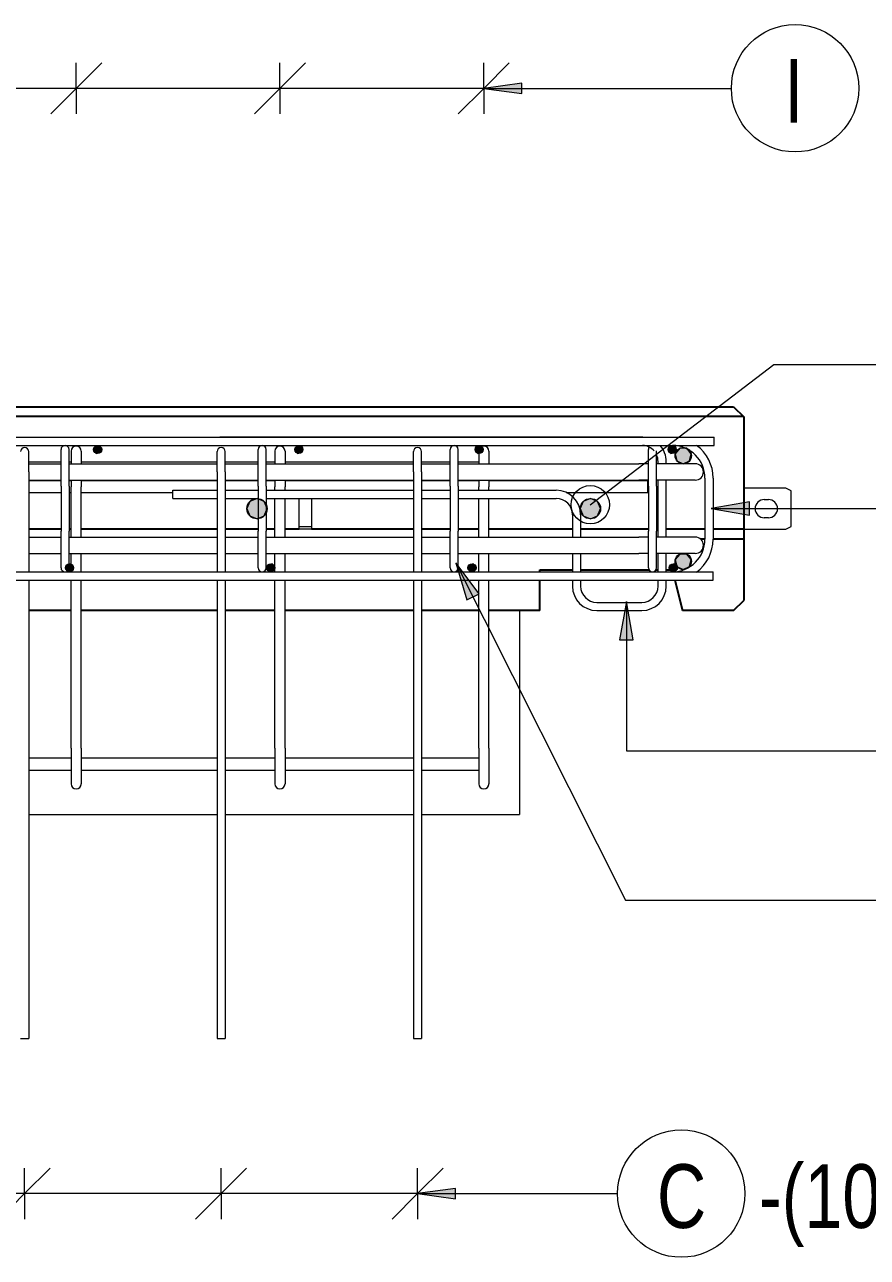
# Model space of a CAD drawing. Header units: millimetres. Extents: x 15382 to 36280, y -2060 to 13564.
# Drawn here: x 30357 to 31184, y 12279 to 13489 of the extents above; entities that cross this region are included whole.
import ezdxf

# ---------------------------------------------------------------- set-up
doc = ezdxf.new("R2010")
doc.units = ezdxf.units.MM
for name, color, linetype, lineweight in [('A-ANNO-DIMS', 211, 'Continuous', 9), ('A-ANNO-DIMS-25', 211, 'Continuous', 9), ('A-GENM', 13, 'Continuous', 18), ('A-WALL', 113, 'Continuous', 25), ('S-BEAM', 12, 'Continuous', 18), ('S-RBAR', 171, 'Continuous', 18), ('S-RBAR-IDEN', 171, 'Continuous', 9)]:
    doc.layers.add(name, color=color, linetype=linetype, lineweight=lineweight)
doc.styles.add('Arial_2', font='arial.ttf', dxfattribs={"height": 59.53125})
doc.styles.add('Nirmala UI Semilight', font='NirmalaS.ttf', dxfattribs={"width": 0.8, "height": 100})
doc.styles.add('Nirmala UI Semilight_1', font='NirmalaS.ttf', dxfattribs={"width": 0.8, "height": 62.5})
doc.dimstyles.new('Arrow_Filled_-_2_5_NI_UI_2', dxfattribs={"dimscale": 304.8, "dimtxt": 65.460247, "dimasz": 0.164042, "dimexe": 0.082021, "dimexo": 0.0625, "dimgap": 0.082021, "dimtad": 1, "dimdec": 0, "dimzin": 0, "dimdsep": 46, "dimtxsty": 'Nirmala UI Semilight', "dimblk1": 'OBLIQUE', "dimblk2": 'OBLIQUE', "dimsah": 1, "dimcen": 0.09, "dimazin": 0, "dimtfac": 1, "dimtdec": 4, "dimtix": 1, "dimtmove": 0, "dimatfit": 3, "dimfxl": 0.082021, "dimfxlon": 1, "dimtvp": 1, "dimtolj": 1, "dimtzin": 0, "dimarcsym": 2})
doc.dimstyles.new('Arrow_Filled_-_2_5_NI_UI_3', dxfattribs={"dimscale": 304.8, "dimtxt": 65.460247, "dimasz": 0.164042, "dimexe": 0.082021, "dimexo": 0.0625, "dimgap": 0.082021, "dimtad": 1, "dimdec": 0, "dimzin": 0, "dimdsep": 46, "dimtxsty": 'Arial_2', "dimblk1": 'OBLIQUE', "dimblk2": 'OBLIQUE', "dimsah": 1, "dimcen": 0.09, "dimazin": 0, "dimtfac": 1, "dimtdec": 4, "dimtix": 1, "dimtmove": 0, "dimatfit": 3, "dimfxl": 0.082021, "dimfxlon": 1, "dimtvp": 1, "dimtolj": 1, "dimtzin": 0, "dimarcsym": 2})

# ---------------------------------------------------------------- blocks, each defined once
blk = doc.blocks.new('M_Rectangular Corbel - M_Rectangular Corbel-1451328-Elevation Top 1')
at = {"layer": 'S-BEAM'}
for p, q in [((20244.6, 12913.8), (20244.6, 12713.8)), ((19763.1, 12713.8), (19947.8, 12713.8)), ((19955.8, 12713.8), (20140.6, 12713.8)), ((20148.6, 12713.8), (20244.6, 12713.8))]:
    blk.add_line(p, q, dxfattribs=at)
blk = doc.blocks.new('RR spread anchor face based - RR-SA-4_0-180-V8-Elevation Top 1')
at = {"layer": 'A-GENM'}
for p, q in [((20028.6, 12996.3), (20028.6, 13023.8)), ((20040.6, 13023.8), (20040.6, 12996.3)), ((20028.6, 12993.8), (20028.6, 12996.3)), ((20028.6, 12996.3), (20040.6, 12996.3)), ((20040.6, 12993.8), (20028.6, 12993.8)), ((20040.6, 12996.3), (20040.6, 12993.8))]:
    blk.add_line(p, q, dxfattribs=at)
blk = doc.blocks.new('RR spread anchor face based - RR-SA-3_0-200-1726827-Elevation Top 1')
at = {"layer": 'A-GENM'}
for p, q in [((20506.1, 13033.8), (20464.6, 13033.8)), ((20511.1, 13031.3), (20506.1, 13033.8)), ((20511.1, 12996.3), (20511.1, 13031.3)), ((20484.8, 13022.8), (20488.8, 13022.8)), ((20488.8, 13004.8), (20484.8, 13004.8)), ((20464.6, 12993.8), (20506.1, 12993.8)), ((20506.1, 12993.8), (20511.1, 12996.3))]:
    blk.add_line(p, q, dxfattribs=at)
for centre, start, end in [((20484.8, 13013.8), 90, 270), ((20488.8, 13013.8), 270, 90)]:
    blk.add_arc(centre, 9, start, end, dxfattribs=at)
blk = doc.blocks.new('DIMBLOCK148-Elevation Top 1')
at = {"layer": 'A-ANNO-DIMS-25'}
for p, q in [((30550.2, 12341.7), (30575.2, 12366.7)), ((30550.2, 12341.7), (30550.2, 12366.7)), ((30742.9, 12341.7), (30767.9, 12366.7)), ((30742.9, 12341.7), (30742.9, 12366.7)), ((30550.2, 12341.7), (30525.2, 12316.7)), ((30742.9, 12341.7), (30550.2, 12341.7)), ((30550.2, 12341.7), (30550.2, 12316.7)), ((30742.9, 12341.7), (30717.9, 12316.7)), ((30742.9, 12341.7), (30742.9, 12316.7))]:
    blk.add_line(p, q, dxfattribs=at)
blk = doc.blocks.new('_Oblique')
at = {"color": 0, "linetype": 'ByBlock', "lineweight": -2}
blk.add_line((-0.5, -0.5), (0.5, 0.5), dxfattribs=at)
blk = doc.blocks.new('DIMBLOCK149-Elevation Top 1')
at = {"layer": 'A-ANNO-DIMS-25'}
for p, q in [((30357.4, 12341.7), (30382.4, 12366.7)), ((30357.4, 12341.7), (30357.4, 12366.7)), ((30550.2, 12341.7), (30575.2, 12366.7)), ((30550.2, 12341.7), (30550.2, 12366.7)), ((30357.4, 12341.7), (30332.4, 12316.7)), ((30550.2, 12341.7), (30357.4, 12341.7)), ((30357.4, 12341.7), (30357.4, 12316.7)), ((30550.2, 12341.7), (30525.2, 12316.7)), ((30550.2, 12341.7), (30550.2, 12316.7))]:
    blk.add_line(p, q, dxfattribs=at)
blk = doc.blocks.new('DIMBLOCK150-Elevation Top 1')
at = {"layer": 'A-ANNO-DIMS-25'}
for p, q in [((30164.7, 12341.7), (30189.7, 12366.7)), ((30164.7, 12341.7), (30164.7, 12366.7)), ((30357.4, 12341.7), (30382.4, 12366.7)), ((30357.4, 12341.7), (30357.4, 12366.7)), ((30164.7, 12341.7), (30139.7, 12316.7)), ((30357.4, 12341.7), (30164.7, 12341.7)), ((30164.7, 12341.7), (30164.7, 12316.7)), ((30357.4, 12341.7), (30332.4, 12316.7)), ((30357.4, 12341.7), (30357.4, 12316.7))]:
    blk.add_line(p, q, dxfattribs=at)
blk = doc.blocks.new('DIMBLOCK157-Elevation Top 1')
at = {"layer": 'A-ANNO-DIMS-25'}
for p, q in [((29008.4, 12341.7), (29033.4, 12366.7)), ((29008.4, 12341.7), (29008.4, 12366.7)), ((29201.1, 12341.7), (29226.1, 12366.7)), ((29201.1, 12341.7), (29201.1, 12366.7)), ((29393.8, 12341.7), (29418.8, 12366.7)), ((29393.8, 12341.7), (29393.8, 12366.7)), ((29586.5, 12341.7), (29611.5, 12366.7)), ((29586.5, 12341.7), (29586.5, 12366.7)), ((29779.3, 12341.7), (29804.3, 12366.7)), ((29779.3, 12341.7), (29779.3, 12366.7)), ((29972, 12341.7), (29997, 12366.7)), ((29972, 12341.7), (29972, 12366.7)), ((30164.7, 12341.7), (30189.7, 12366.7)), ((30164.7, 12341.7), (30164.7, 12366.7)), ((30357.4, 12341.7), (30382.4, 12366.7)), ((30357.4, 12341.7), (30357.4, 12366.7)), ((30550.2, 12341.7), (30575.2, 12366.7)), ((30550.2, 12341.7), (30550.2, 12366.7)), ((30742.9, 12341.7), (30767.9, 12366.7)), ((30742.9, 12341.7), (30742.9, 12366.7)), ((29008.4, 12341.7), (28983.4, 12316.7)), ((30742.9, 12341.7), (29008.4, 12341.7)), ((29201.1, 12341.7), (29008.4, 12341.7)), ((29008.4, 12341.7), (29008.4, 12316.7)), ((29201.1, 12341.7), (29176.1, 12316.7)), ((29393.8, 12341.7), (29201.1, 12341.7)), ((29201.1, 12341.7), (29201.1, 12316.7)), ((29393.8, 12341.7), (29368.8, 12316.7)), ((29586.5, 12341.7), (29393.8, 12341.7)), ((29393.8, 12341.7), (29393.8, 12316.7)), ((29586.5, 12341.7), (29561.5, 12316.7)), ((29779.3, 12341.7), (29586.5, 12341.7)), ((29586.5, 12341.7), (29586.5, 12316.7)), ((29779.3, 12341.7), (29754.3, 12316.7)), ((29972, 12341.7), (29779.3, 12341.7)), ((29779.3, 12341.7), (29779.3, 12316.7)), ((29972, 12341.7), (29947, 12316.7)), ((30164.7, 12341.7), (29972, 12341.7)), ((29972, 12341.7), (29972, 12316.7)), ((30164.7, 12341.7), (30139.7, 12316.7)), ((30357.4, 12341.7), (30164.7, 12341.7)), ((30164.7, 12341.7), (30164.7, 12316.7)), ((30357.4, 12341.7), (30332.4, 12316.7)), ((30550.2, 12341.7), (30357.4, 12341.7)), ((30357.4, 12341.7), (30357.4, 12316.7)), ((30550.2, 12341.7), (30525.2, 12316.7)), ((30742.9, 12341.7), (30550.2, 12341.7)), ((30550.2, 12341.7), (30550.2, 12316.7)), ((30742.9, 12341.7), (30717.9, 12316.7)), ((30742.9, 12341.7), (30742.9, 12316.7))]:
    blk.add_line(p, q, dxfattribs=at)
blk = doc.blocks.new('_None')
blk = doc.blocks.new('DIMBLOCK158-Elevation Top 1')
at = {"layer": 'A-ANNO-DIMS-25'}
for p, q in [((30607.9, 13426.2), (30632.9, 13451.2)), ((30607.9, 13426.2), (30607.9, 13451.2)), ((30807.9, 13426.2), (30832.9, 13451.2)), ((30807.9, 13426.2), (30807.9, 13451.2)), ((30607.9, 13426.2), (30582.9, 13401.2)), ((30807.9, 13426.2), (30607.9, 13426.2)), ((30607.9, 13426.2), (30607.9, 13401.2)), ((30807.9, 13426.2), (30782.9, 13401.2)), ((30807.9, 13426.2), (30807.9, 13401.2))]:
    blk.add_line(p, q, dxfattribs=at)
blk = doc.blocks.new('DIMBLOCK159-Elevation Top 1')
at = {"layer": 'A-ANNO-DIMS-25'}
for p, q in [((30408, 13426.2), (30433, 13451.2)), ((30408, 13426.2), (30408, 13451.2)), ((30607.9, 13426.2), (30632.9, 13451.2)), ((30607.9, 13426.2), (30607.9, 13451.2)), ((30408, 13426.2), (30383, 13401.2)), ((30607.9, 13426.2), (30408, 13426.2)), ((30408, 13426.2), (30408, 13401.2)), ((30607.9, 13426.2), (30582.9, 13401.2)), ((30607.9, 13426.2), (30607.9, 13401.2))]:
    blk.add_line(p, q, dxfattribs=at)
blk = doc.blocks.new('DIMBLOCK160-Elevation Top 1')
at = {"layer": 'A-ANNO-DIMS-25'}
for p, q in [((30208, 13426.2), (30233, 13451.2)), ((30208, 13426.2), (30208, 13451.2)), ((30408, 13426.2), (30433, 13451.2)), ((30408, 13426.2), (30408, 13451.2)), ((30208, 13426.2), (30183, 13401.2)), ((30408, 13426.2), (30208, 13426.2)), ((30208, 13426.2), (30208, 13401.2)), ((30408, 13426.2), (30383, 13401.2)), ((30408, 13426.2), (30408, 13401.2))]:
    blk.add_line(p, q, dxfattribs=at)
blk = doc.blocks.new('DIMBLOCK167-Elevation Top 1')
at = {"layer": 'A-ANNO-DIMS-25'}
for p, q in [((29008.4, 13426.2), (29033.4, 13451.2)), ((29008.4, 13426.2), (29008.4, 13451.2)), ((29208.3, 13426.2), (29233.3, 13451.2)), ((29208.3, 13426.2), (29208.3, 13451.2)), ((29408.3, 13426.2), (29433.3, 13451.2)), ((29408.3, 13426.2), (29408.3, 13451.2)), ((29608.2, 13426.2), (29633.2, 13451.2)), ((29608.2, 13426.2), (29608.2, 13451.2)), ((29808.2, 13426.2), (29833.2, 13451.2)), ((29808.2, 13426.2), (29808.2, 13451.2)), ((30008.1, 13426.2), (30033.1, 13451.2)), ((30008.1, 13426.2), (30008.1, 13451.2)), ((30208, 13426.2), (30233, 13451.2)), ((30208, 13426.2), (30208, 13451.2)), ((30408, 13426.2), (30433, 13451.2)), ((30408, 13426.2), (30408, 13451.2)), ((30607.9, 13426.2), (30632.9, 13451.2)), ((30607.9, 13426.2), (30607.9, 13451.2)), ((30807.9, 13426.2), (30832.9, 13451.2)), ((30807.9, 13426.2), (30807.9, 13451.2)), ((29008.4, 13426.2), (28983.4, 13401.2)), ((30807.9, 13426.2), (29008.4, 13426.2)), ((29208.3, 13426.2), (29008.4, 13426.2)), ((29008.4, 13426.2), (29008.4, 13401.2)), ((29208.3, 13426.2), (29183.3, 13401.2)), ((29408.3, 13426.2), (29208.3, 13426.2)), ((29208.3, 13426.2), (29208.3, 13401.2)), ((29408.3, 13426.2), (29383.3, 13401.2)), ((29608.2, 13426.2), (29408.3, 13426.2)), ((29408.3, 13426.2), (29408.3, 13401.2)), ((29608.2, 13426.2), (29583.2, 13401.2)), ((29808.2, 13426.2), (29608.2, 13426.2)), ((29608.2, 13426.2), (29608.2, 13401.2)), ((29808.2, 13426.2), (29783.2, 13401.2)), ((30008.1, 13426.2), (29808.2, 13426.2)), ((29808.2, 13426.2), (29808.2, 13401.2)), ((30008.1, 13426.2), (29983.1, 13401.2)), ((30208, 13426.2), (30008.1, 13426.2)), ((30008.1, 13426.2), (30008.1, 13401.2)), ((30208, 13426.2), (30183, 13401.2)), ((30408, 13426.2), (30208, 13426.2)), ((30208, 13426.2), (30208, 13401.2)), ((30408, 13426.2), (30383, 13401.2)), ((30607.9, 13426.2), (30408, 13426.2)), ((30408, 13426.2), (30408, 13401.2)), ((30607.9, 13426.2), (30582.9, 13401.2)), ((30807.9, 13426.2), (30607.9, 13426.2)), ((30607.9, 13426.2), (30607.9, 13401.2)), ((30807.9, 13426.2), (30782.9, 13401.2)), ((30807.9, 13426.2), (30807.9, 13401.2))]:
    blk.add_line(p, q, dxfattribs=at)
blk = doc.blocks.new('M_Rebar Tag_rfa MARK - ARROW-794226-Elevation Top 1')
at = {"layer": 'S-RBAR-IDEN'}
blk.add_circle((20403.3, 12341.7), 62.5, dxfattribs=at)

msp = doc.modelspace()

# ---------------------------------------------------------------- hatches: boundary and pattern name
at = {"layer": 'S-RBAR'}
h = msp.add_hatch(color=256, dxfattribs=at)
edge = h.paths.add_edge_path()
edge.add_arc((30429, 13071.8), 4, 0, 360)
for points in [[(30427.7, 13068), (30432.2, 13069.5), (30432.2, 13074.2), (30427.7, 13075.6), (30425, 13071.8)], [(30625.2, 13068), (30629.7, 13069.5), (30629.7, 13074.2), (30625.2, 13075.6), (30622.5, 13071.8), (30624.7, 13068.8)], [(30802.1, 13068), (30806.6, 13069.5), (30806.6, 13074.2), (30802.1, 13075.6), (30799.3, 13071.8)], [(30991.5, 13068), (30995.9, 13069.5), (30995.9, 13074.2), (30991.5, 13075.6), (30988.7, 13071.8)], [(31003.6, 13057.8), (31009.8, 13060.8), (31011.4, 13067.6), (31007, 13073), (31000.1, 13073), (30995.8, 13067.6), (30997.3, 13060.8)], [(30585.4, 13003.8), (30592.4, 13006.7), (30595.4, 13013.8), (30592.4, 13020.9), (30585.4, 13023.8), (30578.3, 13020.9), (30575.4, 13013.8), (30578.3, 13006.7)], [(30912.5, 13003.8), (30919.5, 13006.7), (30922.5, 13013.8), (30919.5, 13020.9), (30912.5, 13023.8), (30905.4, 13020.9), (30902.5, 13013.8), (30905.4, 13006.7)], [(31003.6, 12954.1), (31009.8, 12957.1), (31011.4, 12963.8), (31007, 12969.3), (31000.1, 12969.3), (30995.8, 12963.8), (30997.3, 12957.1)], [(30402.8, 12952), (30405.5, 12955.8), (30402.8, 12959.6), (30398.3, 12958.2), (30398.3, 12953.5)], [(30600.2, 12952), (30602.9, 12955.8), (30600.2, 12959.6), (30595.7, 12958.2), (30595.7, 12953.5)], [(30797.6, 12952), (30800.4, 12955.8), (30797.6, 12959.6), (30793.1, 12958.2), (30793.1, 12953.5)], [(30995, 12952), (30997.8, 12955.8), (30995, 12959.6), (30990.5, 12958.2), (30990.5, 12953.5), (30993.9, 12952.4)]]:
    msp.add_hatch(color=256, dxfattribs=at).paths.add_polyline_path(points)
h = msp.add_hatch(color=256, dxfattribs=at)
edge = h.paths.add_edge_path()
edge.add_arc((30626.5, 13071.8), 4, 0, 360)
h = msp.add_hatch(color=256, dxfattribs=at)
edge = h.paths.add_edge_path()
edge.add_arc((30803.3, 13071.8), 4, 0, 360)
h = msp.add_hatch(color=256, dxfattribs=at)
edge = h.paths.add_edge_path()
edge.add_arc((30992.7, 13071.8), 4, 0, 360)
h = msp.add_hatch(color=256, dxfattribs=at)
edge = h.paths.add_edge_path()
edge.add_arc((31003.6, 13065.8), 8, 0, 360)
h = msp.add_hatch(color=256, dxfattribs=at)
edge = h.paths.add_edge_path()
edge.add_arc((30585.4, 13013.8), 10, 0, 360)
h = msp.add_hatch(color=256, dxfattribs=at)
edge = h.paths.add_edge_path()
edge.add_arc((30912.5, 13013.8), 10, 0, 360)
h = msp.add_hatch(color=256, dxfattribs=at)
edge = h.paths.add_edge_path()
edge.add_arc((31003.6, 12962.1), 8, 0, 360)
h = msp.add_hatch(color=256, dxfattribs=at)
edge = h.paths.add_edge_path()
edge.add_arc((30401.5, 12955.8), 4, 0, 360)
h = msp.add_hatch(color=256, dxfattribs=at)
edge = h.paths.add_edge_path()
edge.add_arc((30598.9, 12955.8), 4, 0, 360)
h = msp.add_hatch(color=256, dxfattribs=at)
edge = h.paths.add_edge_path()
edge.add_arc((30796.4, 12955.8), 4, 0, 360)
h = msp.add_hatch(color=256, dxfattribs=at)
edge = h.paths.add_edge_path()
edge.add_arc((30993.8, 12955.8), 4, 0, 360)
at = {"layer": 'S-RBAR-IDEN'}
for points in [[(30807.8, 13426.2), (30845.3, 13421.3), (30845.3, 13431.2)], [(31031, 13013.9), (31068.5, 13007.3), (31068.5, 13020.5)], [(30780.4, 12960.8), (30791.3, 12924.4), (30803.2, 12930.3)], [(30947.9, 12922.6), (30941.2, 12885.1), (30954.5, 12885.1)], [(30742.8, 12341.7), (30780.3, 12336.7), (30780.3, 12346.6)]]:
    msp.add_hatch(color=256, dxfattribs=at).paths.add_polyline_path(points)

# ---------------------------------------------------------------- linework, layer by layer
at = {"layer": 'A-WALL'}
for p, q in [((28918.4, 13113.8), (31052.9, 13113.8)), ((31052.9, 13113.8), (31062.9, 13103.8)), ((31062.4, 13104.3), (28908.8, 13104.3)), ((31062.9, 13103.8), (31062.9, 12923.8)), ((30393.1, 12993.8), (30361.4, 12993.8)), ((30403, 12993.8), (30401.1, 12993.8)), ((30546.2, 12993.8), (30413, 12993.8)), ((30586.5, 12993.8), (30554.2, 12993.8)), ((30602.9, 12993.8), (30594.5, 12993.8)), ((30626.9, 12993.8), (30612.9, 12993.8)), ((30738.9, 12993.8), (30638.9, 12993.8)), ((30774.8, 12993.8), (30746.9, 12993.8)), ((30802.9, 12993.8), (30782.9, 12993.8)), ((30894.9, 12993.8), (30812.9, 12993.8)), ((30969.4, 12993.8), (30902.9, 12993.8)), ((30978.9, 12993.8), (30977.4, 12993.8)), ((31024.9, 12993.8), (30986.9, 12993.8)), ((31062.9, 12993.8), (31032.9, 12993.8)), ((31024.9, 12983.8), (31020.8, 12983.8)), ((31062.9, 12983.8), (31032.9, 12983.8)), ((30862.9, 12951.8), (30862.9, 12953.8)), ((30862.9, 12953.8), (30894.9, 12953.8)), ((30862.9, 12913.8), (30862.9, 12943.8)), ((30902.9, 12953.8), (30970, 12953.8)), ((30976.9, 12953.8), (30978.9, 12953.8)), ((30986.9, 12953.8), (30992.9, 12953.8)), ((30992.9, 12953.8), (30993.4, 12951.9)), ((30995.4, 12943.8), (31002.9, 12913.8)), ((31052.9, 12913.8), (31062.9, 12923.8)), ((30403, 12913.8), (30361.4, 12913.8)), ((30546.2, 12913.8), (30413, 12913.8)), ((30602.9, 12913.8), (30554.2, 12913.8)), ((30738.9, 12913.8), (30612.9, 12913.8)), ((30802.9, 12913.8), (30746.9, 12913.8)), ((30862.9, 12913.8), (30812.9, 12913.8)), ((31052.9, 12913.8), (31002.9, 12913.8))]:
    msp.add_line(p, q, dxfattribs=at)
at = {"layer": 'S-RBAR'}
for p, q in [((28938.4, 13083.8), (31033.8, 13083.8)), ((28938.4, 13075.8), (31033.8, 13075.8)), ((30427.7, 13075.6), (30425, 13071.8)), ((30432.2, 13074.2), (30427.7, 13075.6)), ((30962.9, 13084), (30549, 13084)), ((30625.2, 13075.6), (30622.5, 13071.8)), ((30629.7, 13074.2), (30625.2, 13075.6)), ((30802.1, 13075.6), (30799.3, 13071.8)), ((30806.6, 13074.2), (30802.1, 13075.6)), ((30991.5, 13075.6), (30988.7, 13071.8)), ((30995.9, 13074.2), (30991.5, 13075.6)), ((31033.8, 13075.8), (31033.8, 13083.8)), ((30361.4, 13049.8), (30361.4, 13069.8)), ((30393.1, 13035.8), (30393.1, 13071.8)), ((30401.1, 13035.8), (30401.1, 13071.8)), ((30403, 13070.2), (30403, 13057.9)), ((30413, 13070.2), (30413, 13057.9)), ((30425, 13071.8), (30427.7, 13068)), ((30427.7, 13068), (30432.2, 13069.5)), ((30432.2, 13069.5), (30432.2, 13074.2)), ((30546.2, 13049.8), (30546.2, 13069.8)), ((30554.2, 13049.8), (30554.2, 13069.8)), ((30586.5, 13035.8), (30586.5, 13071.8)), ((30594.5, 13035.8), (30594.5, 13071.8)), ((30602.9, 13070.2), (30602.9, 13057.9)), ((30612.9, 13070.2), (30612.9, 13057.9)), ((30622.5, 13071.8), (30624.7, 13068.8)), ((30624.7, 13068.8), (30625.2, 13068)), ((30625.2, 13068), (30629.7, 13069.5)), ((30629.7, 13069.5), (30629.7, 13074.2)), ((30738.9, 13049.8), (30738.9, 13069.8)), ((30746.9, 13049.8), (30746.9, 13069.8)), ((30774.8, 13035.8), (30774.8, 13071.8)), ((30782.8, 13035.8), (30782.8, 13071.8)), ((30799.3, 13071.8), (30802.1, 13068)), ((30802.1, 13068), (30806.6, 13069.5)), ((30802.9, 13070.2), (30802.9, 13057.9)), ((30806.6, 13069.5), (30806.6, 13074.2)), ((30812.9, 13070.2), (30812.9, 13057.9)), ((30969.4, 13035.8), (30969.4, 13071.8)), ((30977.4, 13035.8), (30977.4, 13070.6)), ((30988.7, 13071.8), (30991.5, 13068)), ((30991.5, 13068), (30995.9, 13069.5)), ((31000.1, 13073), (30995.8, 13067.6)), ((30995.8, 13067.6), (30997.3, 13060.8)), ((30995.9, 13069.5), (30995.9, 13074.2)), ((31007, 13073), (31000.1, 13073)), ((31011.4, 13067.6), (31007, 13073)), ((31009.8, 13060.8), (31011.4, 13067.6)), ((30361.4, 13059.8), (30393.1, 13059.8)), ((30361.4, 13057.8), (30393.1, 13057.8)), ((30401.1, 13059.8), (30403, 13059.8)), ((30401.1, 13057.8), (30546.2, 13057.8)), ((30413, 13059.8), (30546.2, 13059.8)), ((30554.2, 13059.8), (30586.5, 13059.8)), ((30554.2, 13057.8), (30586.5, 13057.8)), ((30594.5, 13059.8), (30602.9, 13059.8)), ((30594.5, 13057.8), (30738.9, 13057.8)), ((30612.9, 13059.8), (30738.9, 13059.8)), ((30746.9, 13059.8), (30774.8, 13059.8)), ((30746.9, 13057.8), (30774.8, 13057.8)), ((30782.9, 13059.8), (30802.9, 13059.8)), ((30782.9, 13057.8), (30959.9, 13057.8)), ((30969.4, 13057.8), (30959.9, 13057.8)), ((31015.4, 13057.8), (30977.5, 13057.8)), ((30978.9, 13057.8), (30978.9, 13060)), ((30986.9, 13057.8), (30986.9, 13060)), ((30997.3, 13060.8), (31003.6, 13057.8)), ((31003.6, 13057.8), (31009.8, 13060.8)), ((30361.4, 13049.8), (30361.4, 12951.8)), ((30361.4, 13041.8), (30393.1, 13041.8)), ((30361.4, 13041.5), (30393.1, 13041.5)), ((30361.4, 13041.5), (30393.1, 13041.5)), ((30401.1, 13041.8), (30546.2, 13041.8)), ((30401.1, 13041.5), (30403, 13041.5)), ((30401.1, 13041.5), (30403, 13041.5)), ((30403, 13041.8), (30403, 13035.2)), ((30413, 13041.8), (30413, 13035.2)), ((30413, 13041.5), (30546.2, 13041.5)), ((30413, 13041.5), (30546.2, 13041.5)), ((30546.2, 13049.8), (30546.2, 12951.8)), ((30554.2, 13049.8), (30554.2, 12951.8)), ((30554.2, 13041.8), (30586.5, 13041.8)), ((30554.2, 13041.5), (30586.5, 13041.5)), ((30554.2, 13041.5), (30586.5, 13041.5)), ((30594.5, 13041.8), (30738.9, 13041.8)), ((30594.5, 13041.5), (30602.9, 13041.5)), ((30594.5, 13041.5), (30602.9, 13041.5)), ((30602.9, 13041.8), (30602.9, 13035.2)), ((30612.9, 13041.8), (30612.9, 13035.2)), ((30612.9, 13041.5), (30738.9, 13041.5)), ((30612.9, 13041.5), (30738.9, 13041.5)), ((30738.9, 13049.8), (30738.9, 12951.8)), ((30746.9, 13049.8), (30746.9, 12951.8)), ((30746.9, 13041.8), (30774.8, 13041.8)), ((30746.9, 13041.5), (30774.8, 13041.5)), ((30746.9, 13041.5), (30774.8, 13041.5)), ((30782.9, 13041.8), (30959.9, 13041.8)), ((30782.9, 13041.5), (30802.9, 13041.5)), ((30782.9, 13041.5), (30802.9, 13041.5)), ((30802.9, 13041.8), (30802.9, 13035.2)), ((30812.9, 13041.8), (30812.9, 13035.2)), ((30812.9, 13041.5), (30968.7, 13041.5)), ((30812.9, 13041.5), (30968.7, 13041.5)), ((30969.4, 13041.8), (30959.9, 13041.8)), ((30968.7, 13029.5), (30968.7, 13041.5)), ((30968.7, 13029.5), (30968.7, 13041.5)), ((31015.4, 13041.8), (30977.5, 13041.8)), ((30978.9, 12985.9), (30978.9, 13041.8)), ((30986.9, 12985.9), (30986.9, 13041.8)), ((31024.9, 13043.8), (31024.9, 12983.8)), ((31032.9, 13043.8), (31032.9, 12983.8)), ((30361.4, 13029.5), (30393.1, 13029.5)), ((30361.4, 13029.5), (30393.1, 13029.5)), ((30393.1, 13035.8), (30393.1, 12991.8)), ((30401.1, 13035.8), (30401.1, 12991.8)), ((30401.1, 13029.5), (30403, 13029.5)), ((30401.1, 13029.5), (30403, 13029.5)), ((30403, 12985.9), (30403, 13035.2)), ((30413, 12985.9), (30413, 13035.2)), ((30413, 13029.5), (30502.9, 13029.5)), ((30413, 13029.5), (30502.9, 13029.5)), ((30502.9, 13031.8), (30546.2, 13031.8)), ((30502.9, 13023.8), (30502.9, 13031.8)), ((30554.2, 13031.8), (30586.5, 13031.8)), ((30586.5, 13035.8), (30586.5, 12991.8)), ((30594.5, 13035.8), (30594.5, 12991.8)), ((30594.5, 13031.8), (30738.9, 13031.8)), ((30602.9, 13031.8), (30602.9, 13035.2)), ((30612.9, 13031.8), (30612.9, 13035.2)), ((30746.9, 13031.8), (30774.8, 13031.8)), ((30774.8, 13035.8), (30774.8, 12991.8)), ((30782.8, 13035.8), (30782.8, 12991.8)), ((30782.9, 13031.8), (30878.9, 13031.8)), ((30802.9, 13031.8), (30802.9, 13035.2)), ((30812.9, 13031.8), (30812.9, 13035.2)), ((30888.6, 13029.5), (30968.7, 13029.5)), ((30888.6, 13029.5), (30968.7, 13029.5)), ((30969.4, 13035.8), (30969.4, 12991.8)), ((30977.4, 13035.8), (30977.4, 12991.8)), ((30502.9, 13023.8), (30546.2, 13023.8)), ((30554.2, 13023.8), (30586.5, 13023.8)), ((30578.3, 13020.9), (30575.4, 13013.8)), ((30585.4, 13023.8), (30578.3, 13020.9)), ((30592.4, 13020.9), (30585.4, 13023.8)), ((30595.4, 13013.8), (30592.4, 13020.9)), ((30594.5, 13023.8), (30738.9, 13023.8)), ((30602.9, 12985.9), (30602.9, 13023.8)), ((30612.9, 12985.9), (30612.9, 13023.8)), ((30746.9, 13023.8), (30774.8, 13023.8)), ((30782.9, 13023.8), (30878.9, 13023.8)), ((30802.9, 12985.9), (30802.9, 13023.8)), ((30812.9, 12985.9), (30812.9, 13023.8)), ((30905.4, 13020.9), (30902.5, 13013.8)), ((30912.5, 13023.8), (30905.4, 13020.9)), ((30919.5, 13020.9), (30912.5, 13023.8)), ((30922.5, 13013.8), (30919.5, 13020.9)), ((30575.4, 13013.8), (30578.3, 13006.7)), ((30578.3, 13006.7), (30585.4, 13003.8)), ((30585.4, 13003.8), (30592.4, 13006.7)), ((30592.4, 13006.7), (30595.4, 13013.8)), ((30894.9, 13007.8), (30894.9, 12985.9)), ((30902.5, 13013.8), (30905.4, 13006.7)), ((30902.9, 13007.8), (30902.9, 12985.9)), ((30905.4, 13006.7), (30912.5, 13003.8)), ((30912.5, 13003.8), (30919.5, 13006.7)), ((30919.5, 13006.7), (30922.5, 13013.8)), ((30393.1, 12955.8), (30393.1, 12991.8)), ((30401.1, 12955.8), (30401.1, 12991.8)), ((30586.5, 12955.8), (30586.5, 12991.8)), ((30594.5, 12955.8), (30594.5, 12991.8)), ((30774.8, 12955.8), (30774.8, 12991.8)), ((30782.8, 12955.8), (30782.8, 12991.8)), ((30969.4, 12955.8), (30969.4, 12991.8)), ((30977.4, 12955.8), (30977.4, 12991.8)), ((30361.4, 12985.9), (30393.1, 12985.9)), ((30401.1, 12985.9), (30546.2, 12985.9)), ((30554.2, 12985.9), (30586.5, 12985.9)), ((30594.5, 12985.9), (30738.9, 12985.9)), ((30746.9, 12985.9), (30774.8, 12985.9)), ((30782.9, 12985.9), (30959.9, 12985.9)), ((30969.4, 12985.9), (30959.9, 12985.9)), ((31015.4, 12985.9), (30977.5, 12985.9)), ((30361.4, 12969.9), (30393.1, 12969.9)), ((30401.1, 12969.9), (30546.2, 12969.9)), ((30403, 12951.8), (30403, 12969.9)), ((30413, 12951.8), (30413, 12969.9)), ((30554.2, 12969.9), (30586.5, 12969.9)), ((30594.5, 12969.9), (30738.9, 12969.9)), ((30602.9, 12951.8), (30602.9, 12969.9)), ((30612.9, 12951.8), (30612.9, 12969.9)), ((30746.9, 12969.9), (30774.8, 12969.9)), ((30782.9, 12969.9), (30959.9, 12969.9)), ((30802.9, 12951.8), (30802.9, 12969.9)), ((30812.9, 12951.8), (30812.9, 12969.9)), ((30894.9, 12969.9), (30894.9, 12951.8)), ((30902.9, 12969.9), (30902.9, 12951.8)), ((30969.4, 12969.9), (30959.9, 12969.9)), ((31015.4, 12969.9), (30977.5, 12969.9)), ((30978.9, 12951.8), (30978.9, 12969.9)), ((30986.9, 12951.8), (30986.9, 12969.9)), ((31000.1, 12969.3), (30995.8, 12963.8)), ((31007, 12969.3), (31000.1, 12969.3)), ((31011.4, 12963.8), (31007, 12969.3)), ((30402.8, 12959.6), (30398.3, 12958.2)), ((30398.3, 12958.2), (30398.3, 12953.5)), ((30405.5, 12955.8), (30402.8, 12959.6)), ((30402.8, 12952), (30405.5, 12955.8)), ((30600.2, 12959.6), (30595.7, 12958.2)), ((30595.7, 12958.2), (30595.7, 12953.5)), ((30602.9, 12955.8), (30600.2, 12959.6)), ((30600.2, 12952), (30602.9, 12955.8)), ((30797.6, 12959.6), (30793.1, 12958.2)), ((30793.1, 12958.2), (30793.1, 12953.5)), ((30800.4, 12955.8), (30797.6, 12959.6)), ((30797.6, 12952), (30800.4, 12955.8)), ((30995, 12959.6), (30990.5, 12958.2)), ((30990.5, 12958.2), (30990.5, 12953.5)), ((30997.8, 12955.8), (30995, 12959.6)), ((30995, 12952), (30997.8, 12955.8)), ((30995.8, 12963.8), (30997.3, 12957.1)), ((30997.3, 12957.1), (31003.6, 12954.1)), ((31003.6, 12954.1), (31009.8, 12957.1)), ((31009.8, 12957.1), (31011.4, 12963.8)), ((28978.4, 12951.8), (31032.9, 12951.8)), ((28978.4, 12943.8), (31032.9, 12943.8)), ((30361.4, 12943.8), (30361.4, 12493.8)), ((30398.3, 12953.5), (30402.8, 12952)), ((30403, 12778.8), (30403, 12943.8)), ((30413, 12778.8), (30413, 12943.8)), ((30546.2, 12943.8), (30546.2, 12493.8)), ((30554.2, 12943.8), (30554.2, 12493.8)), ((30595.7, 12953.5), (30600.2, 12952)), ((30602.9, 12778.8), (30602.9, 12943.8)), ((30612.9, 12778.8), (30612.9, 12943.8)), ((30738.9, 12943.8), (30738.9, 12493.8)), ((30746.9, 12943.8), (30746.9, 12493.8)), ((30793.1, 12953.5), (30797.6, 12952)), ((30802.9, 12778.8), (30802.9, 12943.8)), ((30812.9, 12778.8), (30812.9, 12943.8)), ((30894.9, 12943.8), (30894.9, 12937.8)), ((30902.9, 12943.8), (30902.9, 12937.8)), ((30978.9, 12937.8), (30978.9, 12943.8)), ((30986.9, 12937.8), (30986.9, 12943.8)), ((30990.5, 12953.5), (30993.9, 12952.4)), ((30993.9, 12952.4), (30995, 12952)), ((31032.9, 12943.8), (31032.9, 12951.8)), ((30918.9, 12921.8), (30962.9, 12921.8)), ((30918.9, 12913.8), (30962.9, 12913.8)), ((30403, 12778.8), (30403, 12743.8)), ((30413, 12778.8), (30413, 12743.8)), ((30602.9, 12778.8), (30602.9, 12743.8)), ((30612.9, 12778.8), (30612.9, 12743.8)), ((30802.9, 12778.8), (30802.9, 12743.8)), ((30812.9, 12778.8), (30812.9, 12743.8)), ((30361.4, 12769.2), (30403, 12769.2)), ((30413, 12769.2), (30546.2, 12769.2)), ((30554.2, 12769.2), (30602.9, 12769.2)), ((30612.9, 12769.2), (30738.9, 12769.2)), ((30746.9, 12769.2), (30802.9, 12769.2)), ((30361.4, 12757.2), (30403, 12757.2)), ((30413, 12757.2), (30546.2, 12757.2)), ((30554.2, 12757.2), (30602.9, 12757.2)), ((30612.9, 12757.2), (30738.9, 12757.2)), ((30746.9, 12757.2), (30802.9, 12757.2)), ((30353.4, 12493.8), (30361.4, 12493.8)), ((30546.2, 12493.8), (30554.2, 12493.8)), ((30738.9, 12493.8), (30746.9, 12493.8))]:
    msp.add_line(p, q, dxfattribs=at)
for centre, radius in [((30429, 13071.8), 4), ((30626.5, 13071.8), 4), ((30803.3, 13071.8), 4), ((30992.7, 13071.8), 4), ((31003.6, 13065.8), 8), ((30585.4, 13013.8), 10), ((30912.5, 13013.8), 10), ((31003.6, 12962.1), 8), ((30401.5, 12955.8), 4), ((30598.9, 12955.8), 4), ((30796.4, 12955.8), 4), ((30993.8, 12955.8), 4)]:
    msp.add_circle(centre, radius, dxfattribs=at)
for centre, radius, start, end in [((30397.1, 13071.8), 4, 0, 180), ((30590.5, 13071.8), 4, 0, 180), ((30778.8, 13071.8), 4, 0, 180), ((30962.9, 13060), 24, 87.1938, 90), ((30962.9, 13060), 16, 40.5816, 85.7907), ((30962.9, 13060), 24, 0, 41.5215), ((30992.9, 13043.8), 32, 0, 90), ((30992.9, 13043.8), 40, 360, 53.4155), ((30357.4, 13069.8), 4, 0, 180), ((30408, 13070.2), 5, 360, 180), ((30550.2, 13069.8), 4, 0, 180), ((30607.9, 13070.2), 5, 360, 180), ((30742.9, 13069.8), 4, 0, 180), ((30807.9, 13070.2), 5, 360, 180), ((30973.4, 13071.8), 4, 144.6083, 180), ((30962.9, 13060), 16, 0, 23.5905), ((31015.4, 13049.8), 8, 270, 90), ((30878.9, 13007.8), 24, 0, 90), ((30878.9, 13007.8), 16, 0, 90), ((30992.9, 12983.8), 32, 270, 0), ((31015.4, 12977.9), 8, 270, 90), ((30992.9, 12983.8), 40, 306.232, 0), ((30397.1, 12955.8), 4, 180, 360), ((30590.5, 12955.8), 4, 180, 360), ((30778.8, 12955.8), 4, 180, 360), ((30973.4, 12955.8), 4, 180, 360), ((30918.9, 12937.8), 24, 180, 270), ((30918.9, 12937.8), 16, 180, 270), ((30962.9, 12937.8), 16, 270, 0), ((30962.9, 12937.8), 24, 270, 0), ((30408, 12743.8), 5, 180, 0), ((30408, 12743.8), 5, 345, 0), ((30607.9, 12743.8), 5, 180, 0), ((30607.9, 12743.8), 5, 345, 0), ((30807.9, 12743.8), 5, 180, 0), ((30807.9, 12743.8), 5, 345, 0)]:
    msp.add_arc(centre, radius, start, end, dxfattribs=at)
at = {"layer": 'S-RBAR-IDEN'}
for p, q in [((30845.3, 13431.2), (30807.8, 13426.2)), ((30807.8, 13426.2), (30845.3, 13421.3)), ((30807.8, 13426.2), (31050.8, 13426.2)), ((30845.3, 13421.3), (30845.3, 13431.2)), ((30912.4, 13017.7), (31092.6, 13155.3)), ((31092.6, 13155.3), (31261.4, 13155.3)), ((31068.5, 13020.5), (31031, 13013.9)), ((31068.5, 13007.3), (31068.5, 13020.5)), ((31031, 13013.9), (31068.5, 13007.3)), ((31031, 13013.9), (31261.4, 13013.9)), ((30780.4, 12960.8), (30791.3, 12924.4)), ((30803.2, 12930.3), (30780.4, 12960.8)), ((30780.4, 12960.8), (30946.9, 12629.6)), ((30791.3, 12924.4), (30803.2, 12930.3)), ((30947.9, 12922.6), (30941.2, 12885.1)), ((30954.5, 12885.1), (30947.9, 12922.6)), ((30947.9, 12922.6), (30947.9, 12776.2)), ((30941.2, 12885.1), (30954.5, 12885.1)), ((30947.9, 12776.2), (31262.4, 12776.2)), ((30946.9, 12629.6), (31261.4, 12629.6)), ((30780.3, 12346.6), (30742.8, 12341.7)), ((30742.8, 12341.7), (30780.3, 12336.7)), ((30742.8, 12341.7), (30939.1, 12341.7)), ((30780.3, 12336.7), (30780.3, 12346.6))]:
    msp.add_line(p, q, dxfattribs=at)
msp.add_circle((30912.4, 13017.7), 18.8, dxfattribs=at)

# ---------------------------------------------------------------- block references
at = {"layer": 'A-GENM'}
for name in ['RR spread anchor face based - RR-SA-3_0-200-1726827-Elevation Top 1', 'RR spread anchor face based - RR-SA-4_0-180-V8-Elevation Top 1']:
    msp.add_blockref(name, (10598.3, 0), dxfattribs=at)
at = {"layer": 'S-BEAM'}
msp.add_blockref('M_Rectangular Corbel - M_Rectangular Corbel-1451328-Elevation Top 1', (10598.3, 0), dxfattribs=at)
at = {"layer": 'S-RBAR-IDEN'}
for p in [(10710, 1084.6), (10598.3, 0)]:
    msp.add_blockref('M_Rebar Tag_rfa MARK - ARROW-794226-Elevation Top 1', p, dxfattribs=at)

# ---------------------------------------------------------------- texts
at = {"layer": 'S-RBAR-IDEN', "char_height": 62.5, "attachment_point": 1, "style": 'Nirmala UI Semilight_1'}
for s, insert, width in [('I', (31102.7, 13455), 20.844), ('-(10) -(T8)', (31078, 12370.5), 352.742), ('C', (30977.8, 12370.5), 52.911)]:
    msp.add_mtext(s, dxfattribs=dict(at, insert=insert, width=width))

# ---------------------------------------------------------------- dimensions: what is measured, and where the dimension line sits
at = {"layer": 'A-ANNO-DIMS'}
for base, p1, p2, text, dimstyle, override, picture, middle in [((29008.4, 13426.2), (30807.9, 13401.2), (29008.4, 13401.2), '1799', 'Arrow_Filled_-_2_5_NI_UI_3', {"dimpost": '<>', "dimblk1": 'None', "dimblk2": 'None', "dimsah": 1, "dimfxl": 1799.492187}, 'DIMBLOCK167-Elevation Top 1', (29908.1, 13481.6)), ((30208, 13426.2), (30408, 13401.2), (30208, 13401.2), ' ', 'Arrow_Filled_-_2_5_NI_UI_3', {"dimpost": '<>', "dimfxl": 199.943576}, 'DIMBLOCK160-Elevation Top 1', (30308, 13426.2)), ((30408, 13426.2), (30607.9, 13401.2), (30408, 13401.2), ' ', 'Arrow_Filled_-_2_5_NI_UI_3', {"dimpost": '<>', "dimfxl": 199.943576}, 'DIMBLOCK159-Elevation Top 1', (30508, 13426.2)), ((30607.9, 13426.2), (30807.9, 13401.2), (30607.9, 13401.2), ' ', 'Arrow_Filled_-_2_5_NI_UI_3', {"dimpost": '<>', "dimfxl": 199.943576}, 'DIMBLOCK158-Elevation Top 1', (30707.9, 13426.2)), ((29008.4, 12341.7), (30742.9, 12366.7), (29008.4, 12366.7), '1735', 'Arrow_Filled_-_2_5_NI_UI_2', {"dimpost": '<>', "dimblk1": 'None', "dimblk2": 'None', "dimsah": 1, "dimfxl": 1734.5}, 'DIMBLOCK157-Elevation Top 1', (29875.6, 12418.7)), ((30164.7, 12341.7), (30357.4, 12366.7), (30164.7, 12366.7), ' ', 'Arrow_Filled_-_2_5_NI_UI_2', {"dimpost": '<>', "dimfxl": 192.722222}, 'DIMBLOCK150-Elevation Top 1', (30261.1, 12341.7)), ((30357.4, 12341.7), (30550.2, 12366.7), (30357.4, 12366.7), ' ', 'Arrow_Filled_-_2_5_NI_UI_2', {"dimpost": '<>', "dimfxl": 192.722222}, 'DIMBLOCK149-Elevation Top 1', (30453.8, 12341.7)), ((30550.2, 12341.7), (30742.9, 12366.7), (30550.2, 12366.7), ' ', 'Arrow_Filled_-_2_5_NI_UI_2', {"dimpost": '<>', "dimfxl": 192.722222}, 'DIMBLOCK148-Elevation Top 1', (30646.5, 12341.7))]:
    dim = msp.add_linear_dim(base=base, p1=p1, p2=p2, text=text, dimstyle=dimstyle, override=override, dxfattribs=at)
    dim.commit()
    dim.dimension.update_dxf_attribs({"geometry": picture, "text_midpoint": middle})

doc.saveas('drawing.dxf')
